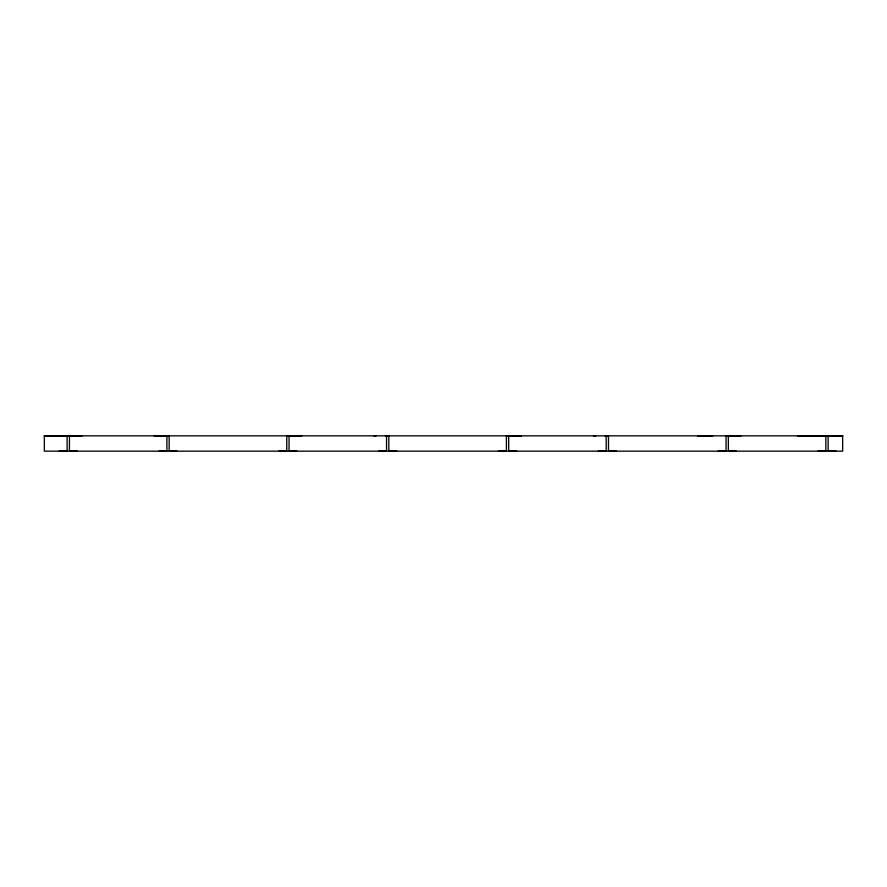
<?xml version="1.0" encoding="UTF-8"?>
<svg xmlns="http://www.w3.org/2000/svg" width="887" height="887" viewBox="0 0 887 887"><rect width="100%" height="100%" fill="white"/><g stroke="black" fill="none" stroke-linecap="round" stroke-linejoin="round"><path stroke-width="1.33" d="M697.747 435.861L712.815 435.861M46.069 435.861L44.35 435.861L44.35 451.161L842.65 451.161L842.65 435.839L44.35 435.839L82.103 435.861M387.686 435.85L388.828 435.861L388.828 450.685L396.833 451.161M607.34 435.85L608.482 435.861L608.482 450.685L616.498 451.161M826.994 435.85L842.65 435.839L840.654 435.85L841.708 435.839M156.478 435.85L154.183 435.861L169.173 435.861L169.173 450.685L177.178 451.161M373.837 435.861L376.132 435.85M593.492 435.861L595.787 435.85M813.146 435.861L815.441 435.85M840.654 435.85L842.65 435.839L797.701 435.861L824.699 435.861M44.35 435.839L79.819 435.861M826.451 435.861L842.65 435.839M519.693 435.861L506.41 435.861L506.41 450.685L498.405 451.161M738.771 435.85L741.066 435.861L726.065 435.861L726.065 450.685L718.06 451.161M519.117 435.85L521.412 435.861L508.706 435.861L508.706 450.685L516.711 451.161M299.462 435.85L301.757 435.861L286.756 435.861L286.756 450.685L278.751 451.161M824.71 435.85L825.852 435.861L825.852 450.685L817.847 451.161M698.025 435.85L699.289 435.861M729.502 435.85L728.36 435.861L728.36 450.685L736.365 451.161M605.056 435.85L606.198 435.861L606.198 450.685L598.193 451.161M385.401 435.85L386.544 435.861L386.544 450.685L378.538 451.161M290.193 435.85L289.051 435.861L289.051 450.685L297.056 451.161M165.747 435.85L166.889 435.861L166.889 450.685L158.884 451.161M70.539 435.85L69.496 435.839L69.397 450.685L77.402 451.161M835.986 450.929L828.136 450.685L828.136 435.861M67.102 435.861L67.102 450.685L59.096 451.161"/></g></svg>
